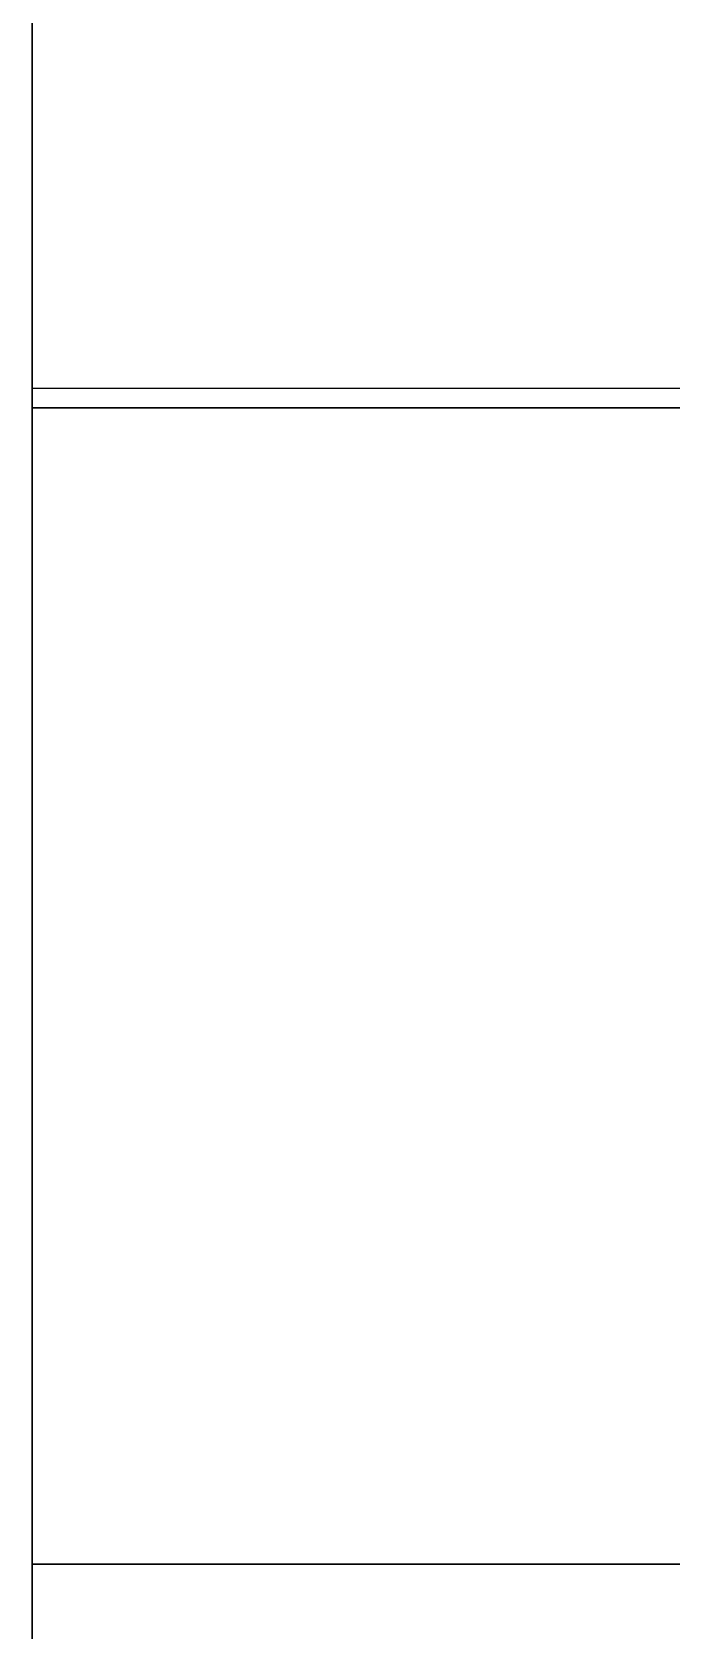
# Model space of a CAD drawing. Header units: metres. Extents: x 198 to 412, y -54 to 17.
# Drawn here: x 270.726 to 271.058, y -24.722 to -23.893 of the extents above; entities that cross this region are included whole.
import ezdxf

# ---------------------------------------------------------------- set-up
doc = ezdxf.new("R2010")
doc.units = ezdxf.units.M
doc.header["$LTSCALE"] = 10
for name, color, linetype in [('01', 1, 'Continuous'), ('A-Revoques', 1, 'Continuous'), ('TM-REVEST', 252, 'Continuous'), ('TM-REVOQUE', 2, 'Continuous')]:
    doc.layers.add(name, color=color, linetype=linetype)

msp = doc.modelspace()

# ---------------------------------------------------------------- linework, layer by layer
at = {"layer": '01'}
for p, q in [((271.62403, -24.07767), (270.7266, -24.07767)), ((271.62403, -24.08767), (270.7266, -24.08767))]:
    msp.add_line(p, q, dxfattribs=at)
at = {"layer": 'A-Revoques'}
msp.add_line((270.7266, -22.82767), (270.7266, -26.22767), dxfattribs=at)
at = {"layer": 'TM-REVEST'}
for points in [[(270.7266, -24.38767), (270.7266, -24.08767), (271.15517, -24.08767), (271.15517, -24.68767), (270.7266, -24.68767)], [(270.7266, -25.28767), (270.7266, -24.68767), (271.15517, -24.68767), (271.15517, -25.28767), (270.7266, -25.28767)]]:
    msp.add_lwpolyline(points, dxfattribs=at)
at = {"layer": 'TM-REVOQUE'}
for points in [[(270.72644, -22.82767), (270.72644, -26.18767)], [(270.7266, -22.82767), (270.7266, -26.18767)]]:
    msp.add_lwpolyline(points, dxfattribs=at)

doc.saveas('drawing.dxf')
